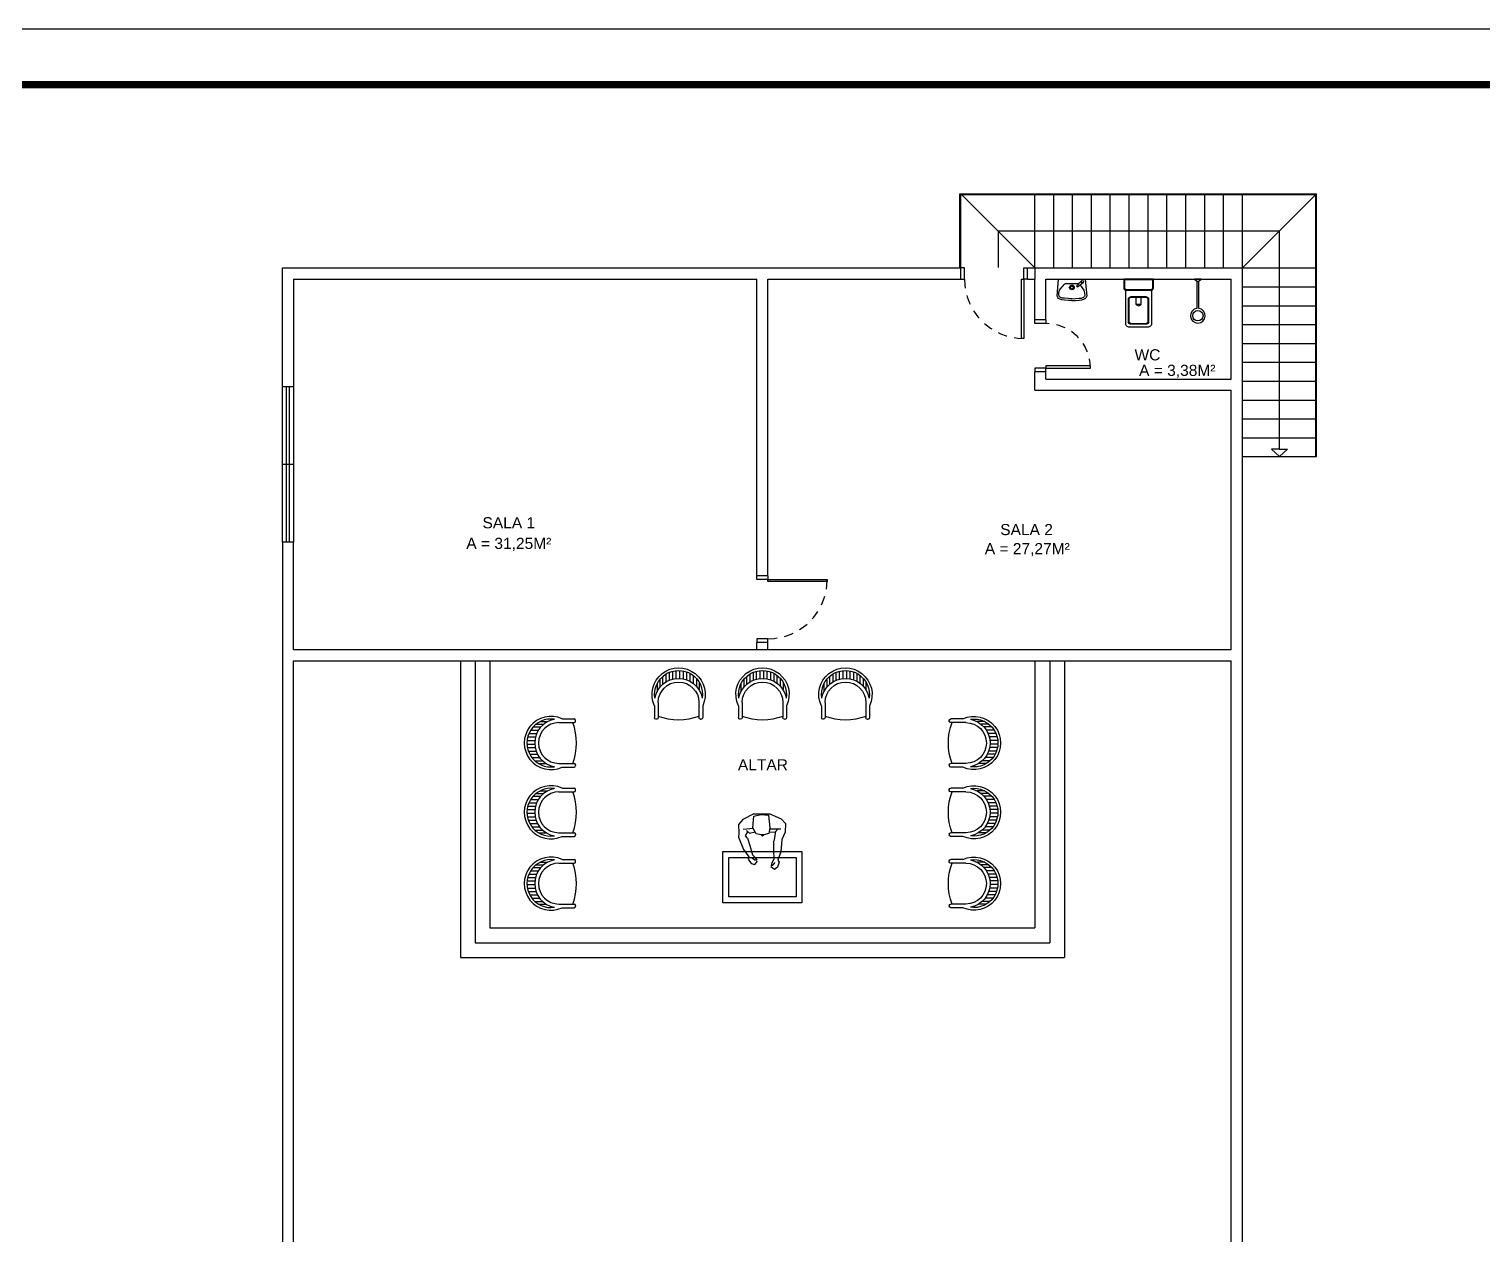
# Model space of a CAD drawing. Header units: millimetres. Extents: x 2739 to 2884, y 2105 to 2167.
# Drawn here: x 2821.06 to 2840.67, y 2150.8 to 2167.06 of the extents above; entities that cross this region are included whole.
import ezdxf

# ---------------------------------------------------------------- set-up
doc = ezdxf.new("R2010")
doc.units = ezdxf.units.MM
doc.linetypes.add('HIDDEN2', pattern=[0.1875, 0.125, -0.0625])
for name, color, linetype in [('BANHO_COZINHA', 7, 'Continuous'), ('E-Pen-B', 5, 'Continuous'), ('JANELAS_INTERNO', 2, 'Continuous'), ('MOVEIS', 7, 'Continuous'), ('PORTAS', 2, 'Continuous'), ('PROJEÇÃO', 1, 'HIDDEN2')]:
    doc.layers.add(name, color=color, linetype=linetype)
doc.styles.add('CARIMBO_DADOS', font='arial.ttf', dxfattribs={"height": 0.1})

# ---------------------------------------------------------------- blocks, each defined once
blk = doc.blocks.new('mansta-t')
for p, q in [((-146, 87), (-90, 219)), ((-90, 219), (-33, 269)), ((-33, 269), (69, 266)), ((28, 85), (29, 215)), ((37, 175), (70, 144)), ((69, 266), (154, 227)), ((154, 227), (297, 215)), ((297, 215), (397, 179)), ((397, 179), (420, 193)), ((420, 193), (479, 177)), ((479, 177), (503, 138)), ((-146, -102), (-146, 87)), ((-140, -21), (-131, 70)), ((-131, 70), (16, 87)), ((16, 87), (84, 74)), ((158, 141), (55, 157)), ((70, 144), (66, 78)), ((84, 74), (98, 14)), ((98, 14), (99, -16)), ((98, -17), (99, 13)), ((99, 13), (114, -1)), ((181, 130), (158, 141)), ((181, 130), (273, 128)), ((273, 128), (385, 131)), ((385, 131), (426, 110)), ((456, 121), (422, 147)), ((426, 110), (463, 101)), ((463, 101), (456, 121)), ((503, 138), (472, 95)), ((-146, -102), (-82, -232)), ((-120, -103), (-140, -21)), ((18, -113), (-120, -103)), ((86, -77), (18, -113)), ((23, -110), (37, -228)), ((48, -187), (78, -155)), ((78, -155), (65, -88)), ((99, -16), (86, -77)), ((114, -1), (100, -15)), ((136, -178), (223, -149)), ((223, -149), (331, -119)), ((272, -225), (356, -162)), ((331, -119), (364, -87)), ((356, -162), (383, -168)), ((364, -87), (396, -67)), ((396, -89), (371, -123)), ((383, -168), (434, -135)), ((396, -67), (396, -89)), ((445, -91), (408, -60)), ((434, -135), (445, -91)), ((-82, -232), (-24, -281)), ((-24, -281), (77, -279)), ((109, -200), (63, -171)), ((77, -279), (125, -284)), ((136, -178), (109, -200)), ((125, -284), (272, -225))]:
    blk.add_line(p, q)
blk = doc.blocks.new('CHUV')
at = {"layer": 'BANHO_COZINHA'}
for p, q in [((0, 0.045), (0, -0.045)), ((0.03, 0.015), (0, 0.045)), ((0.395, 0.015), (0.03, 0.015)), ((0.03, -0.015), (0.03, 0.015)), ((0, -0.045), (0.03, -0.015)), ((0.03, -0.015), (0.395, -0.015))]:
    blk.add_line(p, q, dxfattribs=at)
blk.add_circle((0.494, 0.001), 0.07, dxfattribs=at)
blk.add_arc((0.494, 0.001), 0.1, 189.1456, 171.891, dxfattribs=at)
blk = doc.blocks.new('VASOCX')
at = {"layer": 'BANHO_COZINHA'}
blk.add_lwpolyline([(-0.175, 0.15), (-0.175, 0.6, -0.414214), (-0.125, 0.65), (0.125, 0.65, -0.414214), (0.175, 0.6), (0.175, 0.15)], format="xyb", dxfattribs=at)
for points in [[(0.139, 0.275, -0.414214), (0.099, 0.235), (-0.095, 0.235, -0.414214), (-0.135, 0.275), (-0.135, 0.57, -0.414214), (-0.095, 0.61), (0.099, 0.61, -0.414214), (0.139, 0.57)], [(0.13, 0.275, -0.414214), (0.099, 0.244), (-0.095, 0.244, -0.414214), (-0.126, 0.275), (-0.126, 0.57, -0.414214), (-0.095, 0.602), (0.099, 0.602, -0.414214), (0.13, 0.57)], [(-0.17, 0.15, 0.414214), (-0.2, 0.12), (-0.2, 0), (0.2, 0), (0.2, 0.12, 0.414214), (0.17, 0.15)], [(-0.17, 0.14, 0.414214), (-0.19, 0.12), (-0.19, 0.01), (0.19, 0.01), (0.19, 0.12, 0.414214), (0.17, 0.14)]]:
    blk.add_lwpolyline(points, format="xyb", close=True, dxfattribs=at)
blk.add_lwpolyline([(0.036, 0.244), (0.036, 0.337), (-0.034, 0.337), (-0.034, 0.244)], dxfattribs=at)
blk.add_arc((0.001, 0.321), 0.0388, 24.3951, 155.6049, dxfattribs=at)
blk = doc.blocks.new('CADEIRA4')
at = {"layer": 'MOVEIS'}
for p, q in [((-0.316, 0.511), (-0.316, 0.672)), ((-0.286, 0.692), (-0.296, 0.692)), ((-0.266, 0.467), (-0.266, 0.672)), ((0.284, 0.467), (0.284, 0.672)), ((0.304, 0.692), (0.314, 0.692)), ((0.334, 0.511), (0.334, 0.672)), ((-0.281, 0.215), (-0.281, 0.319)), ((-0.244, 0.157), (-0.244, 0.262)), ((-0.207, 0.118), (-0.207, 0.224)), ((0.204, 0.102), (0.204, 0.207)), ((0.249, 0.143), (0.249, 0.248)), ((0.286, 0.193), (0.286, 0.298)), ((-0.162, 0.084), (-0.162, 0.19)), ((-0.119, 0.062), (-0.119, 0.168)), ((-0.075, 0.053), (-0.075, 0.153)), ((-0.027, 0.042), (-0.027, 0.144)), ((0.023, 0.036), (0.023, 0.142)), ((0.069, 0.042), (0.069, 0.148)), ((0.117, 0.053), (0.117, 0.161)), ((0.161, 0.074), (0.161, 0.18))]:
    blk.add_line(p, q, dxfattribs=at)
for centre, radius, start, end in [((-0.296, 0.672), 0.02, 90, 180), ((-0.286, 0.672), 0.02, 0, 90), ((0.009, -0.075), 0.78, 69.3446, 110.6554), ((0.304, 0.672), 0.02, 90, 180), ((0.314, 0.672), 0.02, 0, 90), ((0.009, 0.359), 0.359, 154.967, 25.033), ((0.009, 0.359), 0.323, 171.3691, 8.6309), ((0.009, 0.467), 0.325, 190.5866, 349.4134), ((0.009, 0.467), 0.275, 180, 0)]:
    blk.add_arc(centre, radius, start, end, dxfattribs=at)

msp = doc.modelspace()

# ---------------------------------------------------------------- linework, layer by layer
at = {"linetype": 'Continuous'}
for p, q in [((2835.044, 2163.628), (2835.215, 2163.628)), ((2835.255, 2163.661), (2835.193, 2163.59)), ((2835.193, 2163.59), (2835.205, 2163.583)), ((2835.205, 2163.583), (2835.28, 2163.64))]:
    msp.add_line(p, q, dxfattribs=at)
for p, q in [((2826.88, 2158.538), (2826.88, 2154.538)), ((2827.08, 2158.538), (2827.08, 2154.738)), ((2827.28, 2158.538), (2827.28, 2154.938)), ((2834.63, 2158.538), (2834.63, 2154.938)), ((2834.83, 2158.538), (2834.83, 2154.738)), ((2835.03, 2158.538), (2835.03, 2154.538)), ((2827.28, 2154.938), (2834.63, 2154.938)), ((2827.08, 2154.738), (2834.83, 2154.738)), ((2826.88, 2154.538), (2835.03, 2154.538))]:
    msp.add_line(p, q)
for points in [[(2801.451, 2122.508), (2862.651, 2122.508), (2862.651, 2167.058), (2801.451, 2167.058)], [(2830.422, 2155.968), (2831.488, 2155.968), (2831.488, 2155.278), (2830.422, 2155.278)], [(2830.502, 2155.888), (2831.408, 2155.888), (2831.408, 2155.358), (2830.502, 2155.358)]]:
    msp.add_lwpolyline(points, close=True)
at = {"const_width": 0.1}
msp.add_lwpolyline([(2802.201, 2123.258), (2861.901, 2123.258), (2861.901, 2166.308), (2802.201, 2166.308)], close=True, dxfattribs=at)
at = {"linetype": 'Continuous'}
for points in [[(2834.93, 2163.458), (2834.95, 2163.688), (2835.31, 2163.688), (2835.33, 2163.458)], [(2834.952, 2163.469), (2834.954, 2163.497), (2834.964, 2163.537), (2834.977, 2163.557), (2834.998, 2163.585), (2835.011, 2163.598), (2835.023, 2163.611), (2835.036, 2163.623), (2835.044, 2163.628)], [(2835.223, 2163.623), (2835.215, 2163.628)], [(2835.307, 2163.469), (2835.306, 2163.497), (2835.295, 2163.537), (2835.283, 2163.557), (2835.262, 2163.585), (2835.249, 2163.598), (2835.239, 2163.609)], [(2835.13, 2163.398), (2835.082, 2163.399), (2835.03, 2163.404), (2834.995, 2163.407), (2834.968, 2163.416), (2834.95, 2163.426), (2834.938, 2163.441), (2834.93, 2163.458)], [(2835.132, 2163.423), (2835.083, 2163.425), (2835.032, 2163.429), (2835.015, 2163.43), (2835, 2163.432), (2834.991, 2163.434), (2834.978, 2163.439), (2834.971, 2163.442), (2834.967, 2163.446), (2834.965, 2163.448), (2834.959, 2163.455), (2834.956, 2163.46), (2834.952, 2163.469)], [(2835.128, 2163.423), (2835.176, 2163.425), (2835.228, 2163.429), (2835.244, 2163.43), (2835.26, 2163.432), (2835.269, 2163.434), (2835.281, 2163.439), (2835.289, 2163.442), (2835.293, 2163.446), (2835.295, 2163.448), (2835.3, 2163.455), (2835.304, 2163.46), (2835.307, 2163.469)], [(2835.13, 2163.398), (2835.178, 2163.399), (2835.229, 2163.404), (2835.265, 2163.407), (2835.291, 2163.416), (2835.31, 2163.426), (2835.322, 2163.441), (2835.33, 2163.458)]]:
    msp.add_lwpolyline(points, dxfattribs=at)
for centre, radius in [((2835.13, 2163.575), 0.0316), ((2835.13, 2163.575), 0.02), ((2835.27, 2163.653), 0.0164)]:
    msp.add_circle(centre, radius, dxfattribs=at)
at = {"layer": 'E-Pen-B'}
for p, q in [((2833.62, 2164.838), (2838.43, 2164.838)), ((2833.62, 2163.838), (2833.62, 2164.838)), ((2833.63, 2163.838), (2833.63, 2164.828)), ((2833.63, 2164.828), (2838.42, 2164.828)), ((2834.63, 2163.838), (2833.64, 2164.828)), ((2834.63, 2163.838), (2834.63, 2164.838)), ((2834.885, 2163.838), (2834.885, 2164.838)), ((2835.139, 2163.838), (2835.139, 2164.838)), ((2835.394, 2163.838), (2835.394, 2164.838)), ((2835.648, 2163.838), (2835.648, 2164.838)), ((2835.903, 2163.838), (2835.903, 2164.838)), ((2836.157, 2163.838), (2836.157, 2164.838)), ((2836.412, 2163.838), (2836.412, 2164.838)), ((2836.666, 2163.838), (2836.666, 2164.838)), ((2836.921, 2163.838), (2836.921, 2164.838)), ((2837.175, 2163.838), (2837.175, 2164.838)), ((2837.43, 2163.838), (2837.43, 2164.838)), ((2837.43, 2163.838), (2838.42, 2164.828)), ((2838.42, 2161.293), (2838.42, 2164.828)), ((2838.43, 2161.293), (2838.43, 2164.838)), ((2824.48, 2163.838), (2833.63, 2163.838)), ((2824.48, 2162.238), (2824.48, 2163.838)), ((2833.63, 2163.688), (2833.63, 2163.838)), ((2834.53, 2163.688), (2834.53, 2163.838)), ((2834.53, 2163.838), (2834.63, 2163.838)), ((2834.63, 2163.838), (2834.63, 2163.688)), ((2834.63, 2163.838), (2837.43, 2163.838)), ((2837.43, 2134.838), (2837.43, 2163.838)), ((2837.43, 2163.838), (2838.43, 2163.838)), ((2824.63, 2163.688), (2830.88, 2163.688)), ((2824.63, 2163.688), (2824.63, 2162.238)), ((2830.88, 2159.688), (2830.88, 2163.688)), ((2831.03, 2159.688), (2831.03, 2163.688)), ((2831.03, 2163.688), (2833.63, 2163.688)), ((2834.53, 2163.688), (2834.63, 2163.688)), ((2834.63, 2163.138), (2834.63, 2163.688)), ((2834.78, 2163.688), (2837.28, 2163.688)), ((2834.78, 2163.138), (2834.78, 2163.688)), ((2837.28, 2162.338), (2837.28, 2163.688)), ((2837.43, 2163.583), (2838.43, 2163.583)), ((2837.43, 2163.329), (2838.43, 2163.329)), ((2834.78, 2163.138), (2834.63, 2163.138)), ((2837.43, 2163.074), (2838.43, 2163.074)), ((2837.43, 2162.82), (2838.43, 2162.82)), ((2837.43, 2162.565), (2838.43, 2162.565)), ((2834.63, 2162.188), (2834.63, 2162.438)), ((2834.78, 2162.438), (2834.63, 2162.438)), ((2834.78, 2162.338), (2834.78, 2162.438)), ((2824.48, 2162.238), (2824.63, 2162.238)), ((2834.63, 2162.188), (2837.28, 2162.188)), ((2834.78, 2162.338), (2837.28, 2162.338)), ((2837.28, 2158.688), (2837.28, 2162.188)), ((2837.43, 2162.311), (2838.43, 2162.311)), ((2837.43, 2162.056), (2838.43, 2162.056)), ((2837.43, 2161.802), (2838.43, 2161.802)), ((2837.43, 2161.547), (2838.43, 2161.547)), ((2824.63, 2161.188), (2824.48, 2161.188)), ((2837.43, 2161.293), (2838.43, 2161.293)), ((2824.63, 2160.138), (2824.48, 2160.138)), ((2824.48, 2160.138), (2824.48, 2134.838)), ((2824.63, 2158.688), (2824.63, 2160.138)), ((2831.03, 2159.688), (2830.88, 2159.688)), ((2837.28, 2158.688), (2824.63, 2158.688)), ((2830.88, 2158.688), (2830.88, 2158.788)), ((2831.03, 2158.788), (2830.88, 2158.788)), ((2831.03, 2158.688), (2831.03, 2158.788)), ((2824.63, 2158.538), (2837.28, 2158.538)), ((2824.63, 2134.988), (2824.63, 2158.538)), ((2837.28, 2134.988), (2837.28, 2158.538))]:
    msp.add_line(p, q, dxfattribs=at)
at = {"layer": 'JANELAS_INTERNO', "color": 0}
for p, q in [((2837.93, 2164.333), (2834.135, 2164.333)), ((2834.135, 2164.333), (2834.135, 2163.844)), ((2837.93, 2161.395), (2837.93, 2164.333)), ((2837.93, 2161.395), (2837.822, 2161.395)), ((2837.93, 2161.293), (2837.822, 2161.395)), ((2837.93, 2161.395), (2838.038, 2161.395)), ((2837.93, 2161.293), (2838.038, 2161.395))]:
    msp.add_line(p, q, dxfattribs=at)
at = {"layer": 'JANELAS_INTERNO'}
msp.add_line((2837.93, 2162.658), (2837.93, 2162.658), dxfattribs=at)
at = {"layer": 'PORTAS'}
for p, q in [((2824.48, 2160.138), (2824.48, 2162.238)), ((2824.63, 2162.238), (2824.63, 2160.138))]:
    msp.add_line(p, q, dxfattribs=at)
for points in [[(2833.63, 2163.688), (2833.68, 2163.688), (2833.68, 2163.838), (2833.63, 2163.838)], [(2834.53, 2163.688), (2834.48, 2163.688), (2834.48, 2163.838), (2834.53, 2163.838)], [(2834.78, 2163.138), (2834.78, 2163.088), (2834.63, 2163.088), (2834.63, 2163.138)], [(2834.78, 2162.438), (2834.78, 2162.488), (2834.63, 2162.488), (2834.63, 2162.438)], [(2831.03, 2159.688), (2831.03, 2159.638), (2830.88, 2159.638), (2830.88, 2159.688)], [(2831.03, 2158.788), (2831.03, 2158.838), (2830.88, 2158.838), (2830.88, 2158.788)]]:
    msp.add_lwpolyline(points, dxfattribs=at)
for points in [[(2834.48, 2163.688), (2834.48, 2162.888), (2834.45, 2162.888), (2834.45, 2163.688)], [(2834.78, 2162.488), (2835.38, 2162.488), (2835.38, 2162.518), (2834.78, 2162.518)], [(2831.03, 2159.638), (2831.83, 2159.638), (2831.83, 2159.608), (2831.03, 2159.608)]]:
    msp.add_lwpolyline(points, close=True, dxfattribs=at)
at = {"layer": 'PROJEÇÃO', "linetype": 'ByBlock'}
for p, q in [((2824.535, 2160.138), (2824.535, 2162.238)), ((2824.575, 2160.138), (2824.575, 2162.238))]:
    msp.add_line(p, q, dxfattribs=at)
at = {"layer": 'PROJEÇÃO'}
for centre, radius, start, end in [((2834.48, 2163.688), 0.8, 180, 270), ((2834.78, 2162.488), 0.6, 0, 90), ((2831.03, 2159.638), 0.8, 270, 0)]:
    msp.add_arc(centre, radius, start, end, dxfattribs=at)

# ---------------------------------------------------------------- block references
at = {"xscale": 0.001150038638674177, "yscale": 0.001150038638674177, "zscale": 0.001150038638674177, "rotation": 270}
msp.add_blockref('mansta-t', (2830.957, 2156.307), dxfattribs=at)
at = {"layer": 'E-Pen-B', "xscale": -1}
for p, rotation in [((2829.815, 2158.446), 180), ((2830.947, 2158.446), 180), ((2832.066, 2158.446), 180), ((2834.168, 2157.441), 90), ((2834.168, 2156.507), 90), ((2834.168, 2155.545), 90)]:
    msp.add_blockref('CADEIRA4', p, dxfattribs=dict(at, rotation=rotation))
at = {"layer": 'E-Pen-B', "rotation": 270}
for p in [(2827.742, 2157.441), (2827.742, 2156.507), (2827.742, 2155.545)]:
    msp.add_blockref('CADEIRA4', p, dxfattribs=at)
at = {"layer": 'JANELAS_INTERNO'}
for name, p, rotation in [('VASOCX', (2836.03, 2163.688), 179.9999999999505), ('CHUV', (2836.828, 2163.688), 270)]:
    msp.add_blockref(name, p, dxfattribs=dict(at, rotation=rotation))

# ---------------------------------------------------------------- texts
at = {"color": 230, "char_height": 0.15, "attachment_point": 5, "style": 'CARIMBO_DADOS'}
for s, insert in [('WC', (2836.149, 2162.665)), ('A = 3,38M² ', (2836.551, 2162.443)), ('SALA 1', (2827.534, 2160.401)), ('SALA 2', (2834.518, 2160.309)), ('A = 31,25M² ', (2827.534, 2160.11)), ('A = 27,27M² ', (2834.528, 2160.039)), ('ALTAR', (2830.962, 2157.138))]:
    msp.add_mtext(s, dxfattribs=dict(at, insert=insert))

doc.saveas('drawing.dxf')
